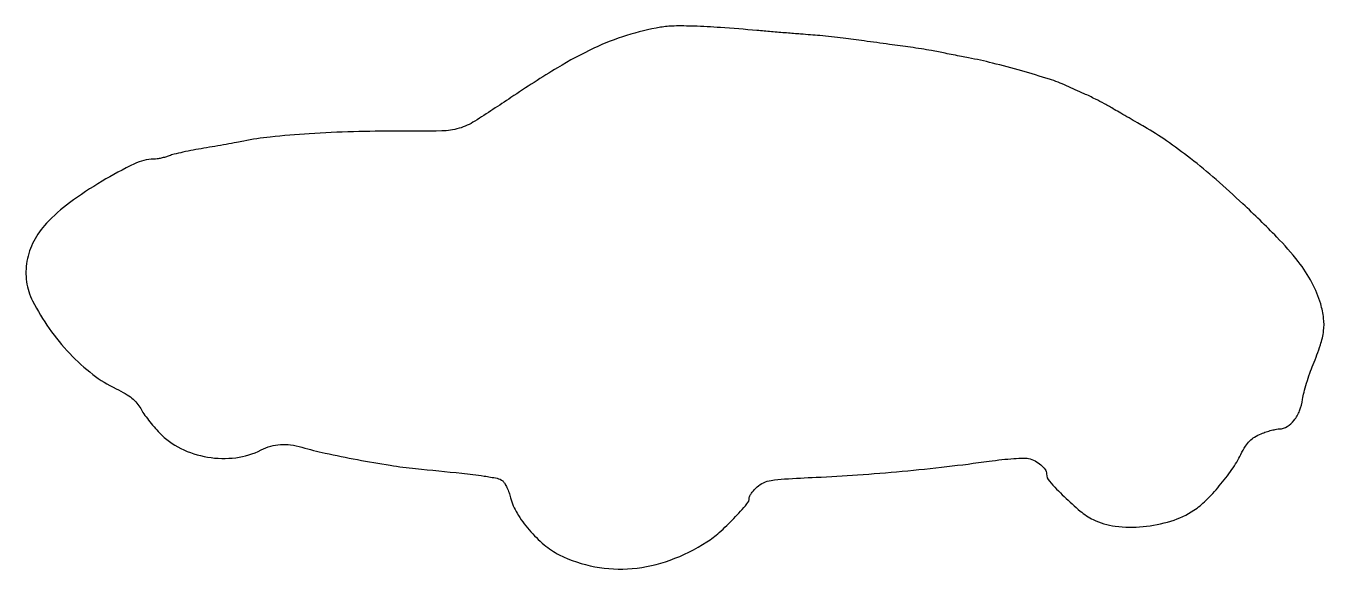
# Model space of a CAD drawing. Extents: x 0 to 424, y 0 to 177.
import ezdxf

# ---------------------------------------------------------------- set-up
doc = ezdxf.new("R2010")
doc.units = 0

msp = doc.modelspace()

# ---------------------------------------------------------------- linework, layer by layer
msp.add_lwpolyline([(207, 176.999164, 0.033798), (195.925799, 174.330563, 0.033765), (185.308401, 170.193615, 0.026776), (173.430684, 163.818652, 0.01138), (158.209749, 154.086402, -0.00637), (146.4137, 146.376417, -0.069895), (141.2759, 144.041198, -0.067666), (135.643714, 143.178947, -0.005778), (121, 143.102353, 0.008996), (106.77976, 142.93646, 0.008687), (92.407522, 142.260028, 0.008875), (79.660019, 141.210425, 0.026402), (71, 139.877719, -0.005305), (68.699082, 139.423563, -0.001773), (65.325, 138.807078, -0.001764), (61.584263, 138.150913, -0.002013), (58, 137.55007, 0.006391), (54.539352, 136.938748, 0.006821), (51.169939, 136.251277, 0.006518), (48.29018, 135.58323, 0.03136), (46.6849, 135.080173, -0.021285), (45.447206, 134.664763, -0.015991), (44.054922, 134.310329, -0.01624), (42.721479, 134.061039, -0.035384), (41.6849, 133.976265, 0.111165), (35.31169, 132.468654, 0.021158), (24.76246, 126.760033, 0.023664), (14.188721, 119.746803, 0.046485), (6.645773, 113.052389, 0.067863), (2.5008, 107.203248, 0.076231), (0.27533, 100.680917, 0.079233), (0.151728, 94.007028, 0.081984), (2.121814, 87.710162, 0.037296), (7.526087, 78.722605, 0.03607), (14.260739, 70.530139, 0.037668), (21.738741, 63.765643, 0.053552), (29.359422, 59.061408, -0.018849), (32.361539, 57.484192, -0.039134), (34.544546, 55.991814, -0.048299), (36.156384, 54.41502, -0.052123), (37.389572, 52.595784, 0.029105), (38.407641, 50.934355, 0.012077), (39.964012, 48.809144, 0.011901), (41.745602, 46.606253, 0.015047), (43.500182, 44.661152, 0.088316), (50.445326, 39.59114, 0.072186), (59.216613, 36.778685, 0.072097), (68.436362, 36.573798, 0.087662), (76.687031, 39.095354, -0.046437), (79.82276, 40.342979, -0.054734), (82.966331, 40.903669, -0.051744), (86.29937, 40.78279, -0.035395), (90.006602, 39.991043, 0.017217), (97.560142, 38.088549, 0.006753), (108.091939, 35.966818, 0.006817), (118.815243, 34.107778, 0.014799), (127.104906, 33.037256, -0.001308), (142.179854, 31.502663, -0.00939), (149.438987, 30.606423, -0.015878), (153.704125, 29.859461, -0.122507), (155.516274, 28.986494, -0.085156), (156.175827, 28.216304, -0.024889), (156.910314, 26.834296, -0.024225), (157.595001, 25.169995, -0.023799), (158.120064, 23.437463, 0.075686), (160.209506, 18.464412, 0.039841), (164.158656, 13.030731, 0.0394), (169.039792, 8.164038, 0.061081), (174, 4.891905, 0.069124), (185.550008, 1.024463, 0.068152), (197.77419, 0.425167, 0.065353), (210.153115, 3.16252, 0.05565), (222.150946, 9.096862, 0.040317), (226.200615, 12.182517, 0.018836), (230.941781, 16.774037, 0.012541), (235.223725, 21.475975, 0.180317), (236, 23.55851, -0.133172), (236.154278, 24.127479, -0.025355), (236.74783, 25.032893, -0.025438), (237.571168, 26.047225, -0.020979), (238.545804, 27.04303, -0.08285), (240.605953, 28.419035, -0.065551), (243.174778, 29.192967, -0.026508), (247.51045, 29.666171, -0.002728), (257.795804, 30.183469, 0.006665), (271.334399, 30.97131, 0.005357), (285.873265, 32.16869, 0.005327), (300.487648, 33.687297, 0.006317), (314.256561, 35.44302, -0.008064), (318.415779, 35.958615, -0.009915), (322.312457, 36.299963, -0.008523), (325.582575, 36.465249, -0.06844), (327.077848, 36.31037, -0.058694), (329.243749, 35.502206, -0.057379), (331.180685, 34.208077, -0.063942), (332.551694, 32.704869, -0.154135), (333, 31.285152, 0.186403), (333.923313, 28.894549, 0.014726), (338.730628, 23.903031, 0.02072), (344.002419, 19.153677, 0.055771), (348.214717, 16.391195, 0.08869), (355.432205, 14.220828, 0.051951), (364.482003, 14.117816, 0.050995), (373.608244, 15.913968, 0.072219), (381.085717, 19.438027, 0.049173), (384.959114, 22.58873, 0.022512), (389.378897, 27.384303, 0.022437), (393.483972, 32.731255, 0.036123), (396.424446, 37.66264, -0.022578), (397.908377, 40.311746, -0.054942), (399.289122, 42.070632, -0.063648), (400.886907, 43.332236, -0.040179), (403.017844, 44.390463, -0.015384), (404.706506, 45.006578, -0.014745), (406.453733, 45.527198, -0.014852), (408.020879, 45.8948, -0.050217), (409.065691, 46, 0.144528), (411.502999, 46.719549, 0.08344), (413.778051, 48.799505, 0.070707), (415.564236, 51.901179, 0.058182), (416.565918, 55.591007, -0.024967), (417.03237, 57.906677, -0.010861), (417.871025, 60.932064, -0.010716), (418.90321, 64.115202, -0.014031), (419.989177, 66.973755, 0.017107), (422.375613, 73.373741, 0.049588), (423.422316, 77.976439, 0.061854), (423.42628, 82.093984, 0.040102), (422.466178, 86.764339, 0.053398), (419.615267, 93.70773, 0.041273), (415.13751, 100.56017, 0.02878), (408.142291, 108.554485, 0.009687), (397.068994, 119.40061, 0.01004), (388.327438, 127.311876, 0.012988), (379.980856, 134.193976, 0.014336), (372.147429, 139.964235, 0.021478), (364.964961, 144.5, -0.000913), (362.624753, 145.846572, -0.000585), (359.911651, 147.418545, -0.000587), (357.257687, 148.964574, -0.001099), (355.114587, 150.222706, 0.007945), (351.9056, 152.047967, 0.010578), (348.930041, 153.597509, 0.007724), (345.25338, 155.344215, 0.00221), (339.5, 157.938723, 0.027765), (333.910741, 160.066257, 0.007725), (324.934718, 162.771686, 0.008147), (315.405746, 165.316829, 0.014638), (307.5, 167.046855, -0.001245), (305.242274, 167.477904, -0.000759), (302.578074, 167.997631, -0.000761), (299.939203, 168.520748, -0.001349), (297.765782, 168.961133, 0.007825), (295.413875, 169.406052, 0.003026), (292.141043, 169.951909, 0.002995), (288.585863, 170.500944, 0.003698), (285.265782, 170.968263, -0.000306), (281.748934, 171.438975, -0.000184), (277.578074, 172.00139, -0.000185), (273.432479, 172.563514, -0.000323), (270, 173.032494, 0.004494), (266.655307, 173.461087, 0.002944), (262.79375, 173.897625, 0.002962), (259.026735, 174.278468, 0.00568), (256, 174.53171, -0.001745), (252.751872, 174.77775, -0.000646), (248.178125, 175.146208, -0.00064), (243.187845, 175.561139, -0.000771), (238.5, 175.964247, 0.003852), (226.557987, 176.917066, 0.009768), (217.86682, 177.372718, 0.012975), (211.433958, 177.417073, 0.037478)], format="xyb", close=True)

doc.saveas('drawing.dxf')
